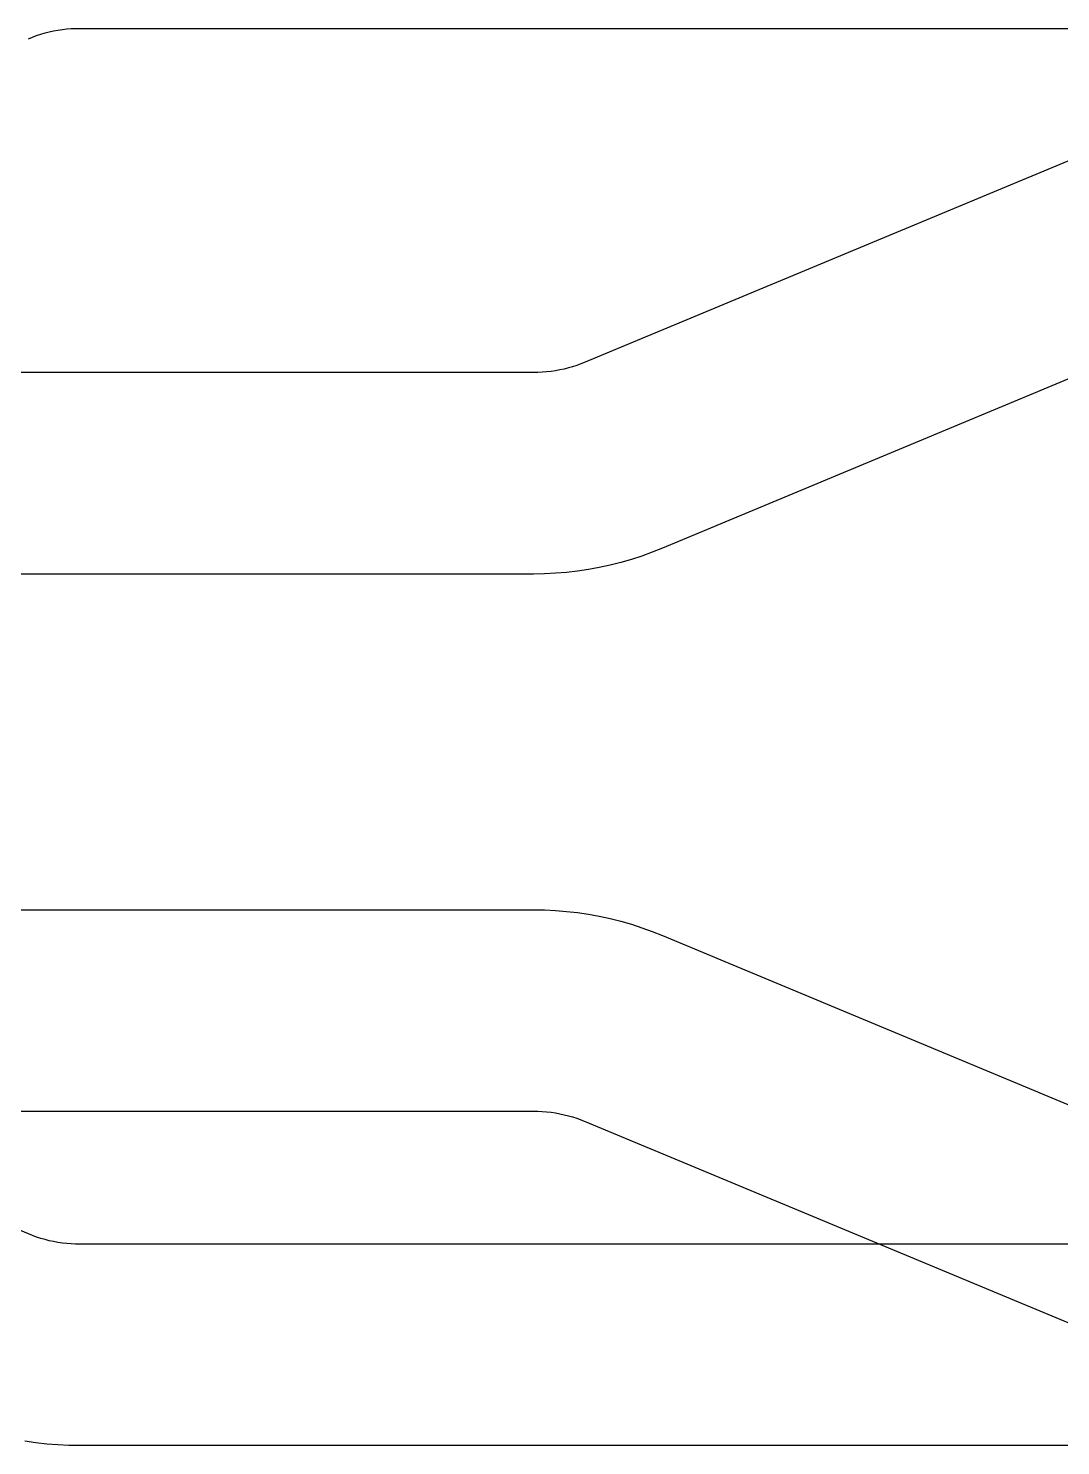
# Model space of a CAD drawing. Header units: millimetres. Extents: x 586 to 986, y -25 to 475.
# Drawn here: x 674.37 to 705.14, y 16.05 to 58.28 of the extents above; entities that cross this region are included whole.
import ezdxf

# ---------------------------------------------------------------- set-up
doc = ezdxf.new("R2010")
doc.units = ezdxf.units.MM
doc.header["$MEASUREMENT"] = 0
doc.layers.add('auxiliares', color=4, linetype='Continuous', true_color=0x00ffff)
doc.layers.add('corte', color=1, linetype='Continuous', true_color=0xff0000)

msp = doc.modelspace()

# ---------------------------------------------------------------- linework, layer by layer
at = {"layer": 'auxiliares'}
for p, q in [((675.518, 58.256), (675.649, 58.266)), ((675.649, 58.266), (675.78, 58.273)), ((675.78, 58.273), (675.912, 58.275)), ((675.912, 58.275), (718.172, 58.275)), ((674.374, 57.967), (674.496, 58.016)), ((674.496, 58.016), (674.62, 58.061)), ((674.62, 58.061), (674.745, 58.101)), ((674.745, 58.101), (674.871, 58.137)), ((674.871, 58.137), (674.999, 58.169)), ((674.999, 58.169), (675.128, 58.197)), ((675.128, 58.197), (675.257, 58.221)), ((675.257, 58.221), (675.387, 58.24)), ((675.387, 58.24), (675.518, 58.256)), ((710.741, 56.568), (690.963, 48.328)), ((690.466, 48.158), (690.338, 48.125)), ((690.592, 48.194), (690.466, 48.158)), ((690.717, 48.234), (690.592, 48.194)), ((690.841, 48.279), (690.717, 48.234)), ((690.963, 48.328), (690.841, 48.279)), ((689.425, 48.02), (647.165, 48.02)), ((689.557, 48.022), (689.425, 48.02)), ((689.688, 48.028), (689.557, 48.022)), ((689.819, 48.039), (689.688, 48.028)), ((689.95, 48.054), (689.819, 48.039)), ((690.08, 48.074), (689.95, 48.054)), ((690.209, 48.098), (690.08, 48.074)), ((690.338, 48.125), (690.209, 48.098)), ((674.374, 22.362), (654.596, 30.602)), ((647.421, 26.02), (689.425, 26.02)), ((689.425, 26.02), (689.557, 26.018)), ((689.557, 26.018), (689.688, 26.011)), ((689.688, 26.011), (689.819, 26)), ((689.819, 26), (689.95, 25.985)), ((689.95, 25.985), (690.08, 25.966)), ((690.08, 25.966), (690.209, 25.942)), ((690.209, 25.942), (690.338, 25.914)), ((690.338, 25.914), (690.466, 25.882)), ((690.466, 25.882), (690.592, 25.846)), ((690.592, 25.846), (690.717, 25.805)), ((690.717, 25.805), (690.841, 25.761)), ((690.841, 25.761), (690.963, 25.712)), ((690.963, 25.712), (710.741, 17.472)), ((674.496, 22.313), (674.374, 22.362)), ((674.62, 22.269), (674.496, 22.313)), ((674.745, 22.228), (674.62, 22.269)), ((674.871, 22.192), (674.745, 22.228)), ((674.999, 22.16), (674.871, 22.192)), ((675.128, 22.132), (674.999, 22.16)), ((675.257, 22.108), (675.128, 22.132)), ((675.387, 22.089), (675.257, 22.108)), ((675.518, 22.074), (675.387, 22.089)), ((675.649, 22.063), (675.518, 22.074)), ((675.78, 22.056), (675.649, 22.063)), ((675.912, 22.054), (675.78, 22.056)), ((717.916, 22.054), (675.912, 22.054))]:
    msp.add_line(p, q, dxfattribs=at)
at = {"layer": 'corte', "linetype": 'Continuous', "lineweight": 25}
for p, q in [((713.049, 51.03), (693.271, 42.789)), ((692.965, 42.668), (692.656, 42.556)), ((693.271, 42.789), (692.965, 42.668)), ((691.708, 42.284), (691.386, 42.214)), ((692.027, 42.364), (691.708, 42.284)), ((692.343, 42.455), (692.027, 42.364)), ((692.656, 42.556), (692.343, 42.455)), ((689.425, 42.02), (647.165, 42.02)), ((689.754, 42.025), (689.425, 42.02)), ((690.082, 42.041), (689.754, 42.025)), ((690.41, 42.068), (690.082, 42.041)), ((690.737, 42.106), (690.41, 42.068)), ((691.062, 42.155), (690.737, 42.106)), ((691.386, 42.214), (691.062, 42.155)), ((647.421, 32.02), (689.425, 32.02)), ((689.425, 32.02), (689.754, 32.014)), ((689.754, 32.014), (690.082, 31.998)), ((690.082, 31.998), (690.41, 31.971)), ((690.41, 31.971), (690.737, 31.933)), ((690.737, 31.933), (691.062, 31.885)), ((691.062, 31.885), (691.386, 31.826)), ((691.386, 31.826), (691.708, 31.756)), ((691.708, 31.756), (692.027, 31.675)), ((692.027, 31.675), (692.343, 31.585)), ((692.343, 31.585), (692.656, 31.484)), ((692.656, 31.484), (692.965, 31.372)), ((692.965, 31.372), (693.271, 31.251)), ((693.271, 31.251), (713.049, 23.01)), ((674.6, 16.141), (674.274, 16.189)), ((674.927, 16.103), (674.6, 16.141)), ((675.254, 16.076), (674.927, 16.103)), ((675.583, 16.059), (675.254, 16.076)), ((675.912, 16.054), (675.583, 16.059)), ((717.916, 16.054), (675.912, 16.054))]:
    msp.add_line(p, q, dxfattribs=at)

doc.saveas('drawing.dxf')
